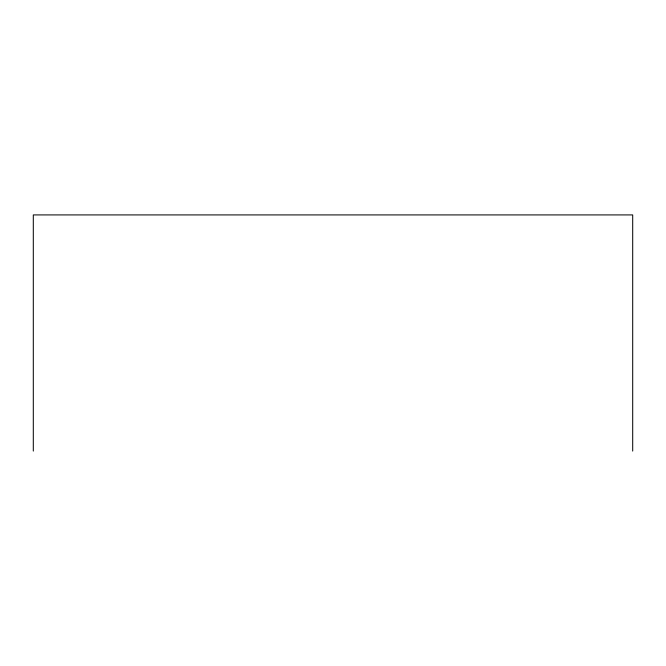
<?xml version="1.0" encoding="UTF-8"?>
<svg xmlns="http://www.w3.org/2000/svg" width="666" height="666" viewBox="0 0 666 666"><rect width="100%" height="100%" fill="white"/><g stroke="black" fill="none" stroke-linecap="round" stroke-linejoin="round"><path stroke-width="1" d="M632.7 451.082L632.7 214.918L33.3 214.918L33.3 451.082"/></g></svg>
